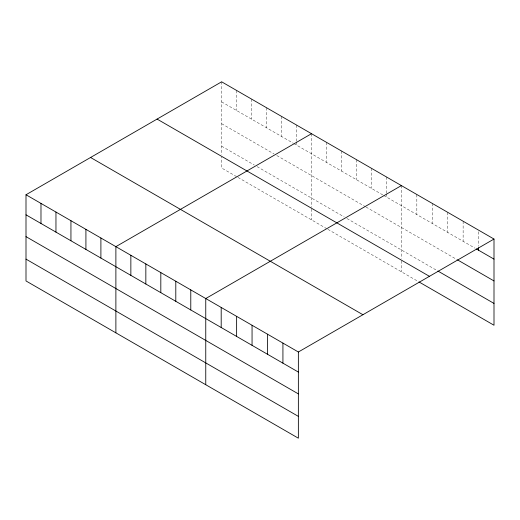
<?xml version="1.0" encoding="UTF-8"?>
<svg xmlns="http://www.w3.org/2000/svg" width="520" height="520" viewBox="0 0 520 520"><rect width="100%" height="100%" fill="white"/><g stroke="black" fill="none" stroke-linecap="round" stroke-linejoin="round"><path stroke-width="0.39" stroke-dasharray="2.6 1.95" d="M221.637 81.809L221.637 154.745M221.637 101.874L293.137 143.149M293.813 143.546L383.012 195.039M383.695 195.436L475.059 248.183M221.637 123.695L274.066 153.966M276.789 155.538L365.307 206.642M365.989 207.031L456.82 259.474M221.637 146.178L254.326 165.048M257.049 166.614L344.201 216.938M346.925 218.511L436.475 270.212M236.619 176.644L221.637 167.999L221.637 157.085M237.978 177.431L326.495 228.534M327.86 229.32L418.236 281.502M478.569 231.744L478.569 246.194M463.132 221.234L463.132 241.3M447.7 212.322L447.7 232.388M432.263 203.411L432.263 223.477M416.832 194.5L416.832 214.565M401.394 185.588L401.394 258.531M401.394 260.871L401.394 271.778M386.418 176.943L386.418 192.992M386.418 193.797L386.418 197.008M371.436 168.292L371.436 188.357M356.46 159.647L356.46 179.712M341.478 150.995L341.478 171.061M326.495 142.344L326.495 162.416M311.519 133.698L311.519 207.422M311.519 208.975L311.519 219.889M296.536 125.047L296.536 141.102M296.536 141.908L296.536 145.119M281.561 116.402L281.561 136.468M266.578 107.751L266.578 127.816M251.602 99.106L251.602 119.171M236.619 90.454L236.619 110.52"/><path stroke-width="0.78" d="M26 194.76L298.363 352.001L298.363 438.191L26 280.95L26 194.76L221.637 81.809L494 239.05L494 325.24L418.938 281.905M311.519 133.698L115.882 246.649L115.882 332.839M401.394 185.588L205.758 298.538L205.758 384.728M298.363 352.001L494 239.05M476.463 248.995L494 259.123M457.522 259.877L494 280.943M437.879 271.017L494 303.42M157.079 119.08L429.442 276.328M90.558 157.482L362.921 314.73M26 214.825L298.363 372.073M26 236.645L298.363 393.894M26 259.129L298.363 416.371M478.569 247.8L478.569 250.211M282.925 343.096L282.925 363.162M267.495 334.185L267.495 354.25M252.057 325.273L252.057 345.339M236.626 316.361L236.626 336.427M221.195 307.45L221.195 327.516M190.781 289.894L190.781 309.959M175.799 281.242L175.799 301.308M160.816 272.597L160.816 292.663M145.841 263.945L145.841 284.011M130.858 255.3L130.858 275.366M100.9 237.998L100.9 258.07M85.917 229.353L85.917 249.418M70.941 220.701L70.941 240.773M55.959 212.056L55.959 232.122M40.983 203.405L40.983 223.47"/></g></svg>
